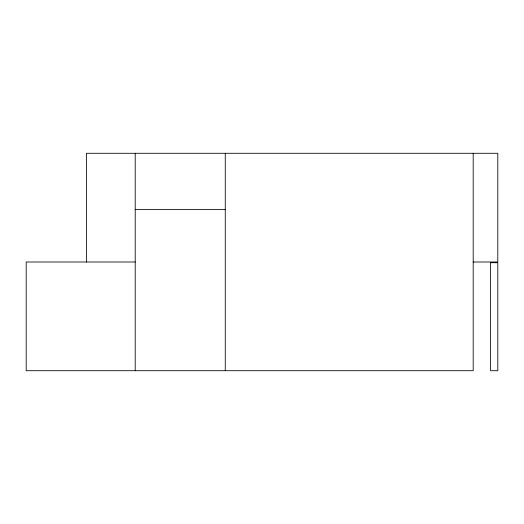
<?xml version="1.0" encoding="UTF-8"?>
<svg xmlns="http://www.w3.org/2000/svg" width="524" height="524" viewBox="0 0 524 524"><rect width="100%" height="100%" fill="white"/><g stroke="black" fill="none" stroke-linecap="round" stroke-linejoin="round"><path stroke-width="0.79" d="M135.218 209.515L225.268 209.515M135.218 262L26.2 262L26.2 370.71L473.192 370.71L473.192 153.29M473.283 262L497.8 262L497.8 153.29L86.421 153.29L86.421 262M225.268 153.29L225.268 370.71M135.218 153.29L135.218 370.71M490.575 262.707L490.556 370.71L497.8 370.71L497.8 262.707L490.556 262.707"/></g></svg>
